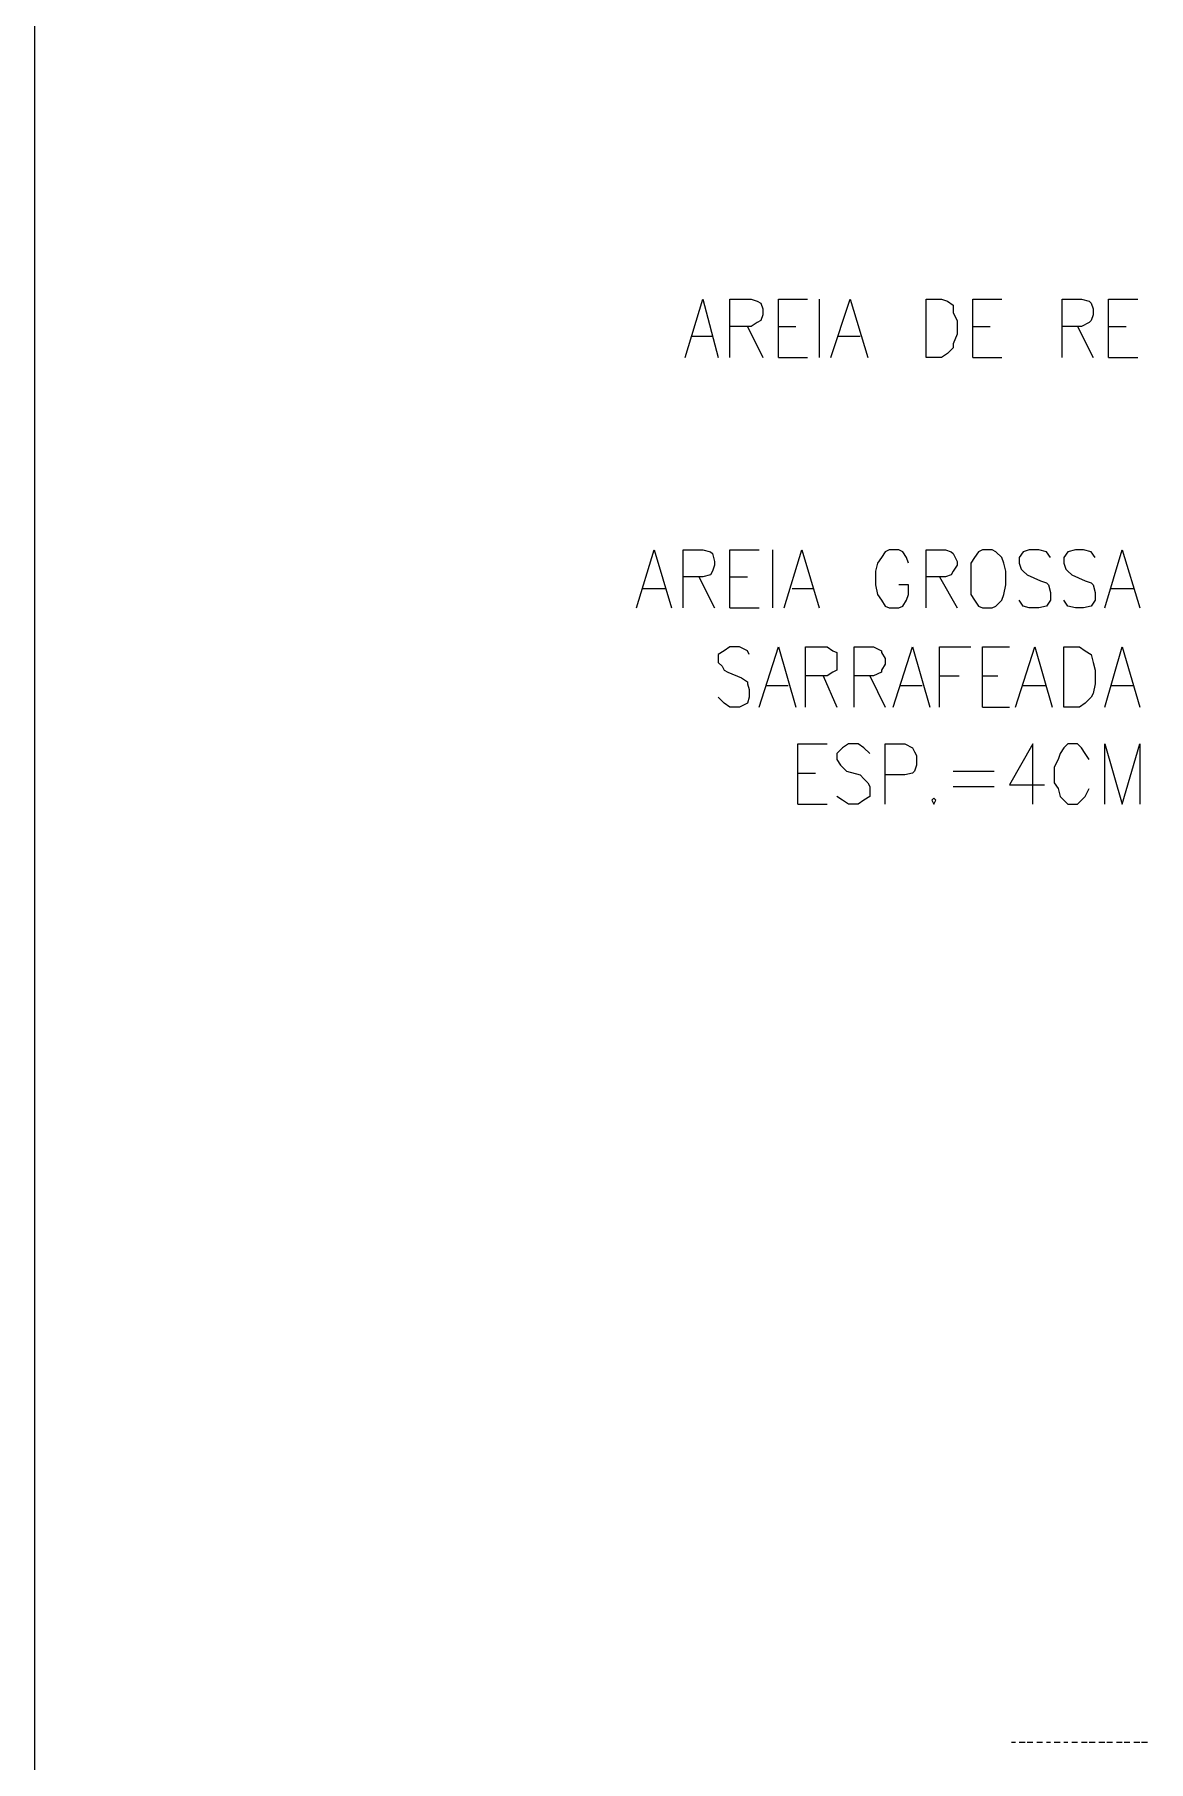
# Model space of a CAD drawing. Header units: millimetres. Extents: x 2928 to 3112, y 1220 to 1280.
# Drawn here: x 3100.646 to 3102.543, y 1250.538 to 1253.48 of the extents above; entities that cross this region are included whole.
import ezdxf

# ---------------------------------------------------------------- set-up
doc = ezdxf.new("R2010")
doc.units = ezdxf.units.MM

msp = doc.modelspace()

# ---------------------------------------------------------------- linework, layer by layer
at = {"color": 7, "linetype": 'Continuous', "lineweight": 9, "true_color": 0x000007}
for points in [[(3109.45167, 1247.58732), (3109.8387, 1247.58732), (3109.8387, 1257.283), (3100.64584, 1257.283), (3100.64584, 1247.58732), (3107.04015, 1247.58732)], [(3101.75401, 1252.92971), (3101.78378, 1253.02895), (3101.81024, 1252.92971)], [(3101.83009, 1252.92971), (3101.83009, 1253.02895), (3101.86648, 1253.02895), (3101.8764, 1253.02564), (3101.88302, 1253.02233), (3101.88633, 1253.01241), (3101.88633, 1253.00248), (3101.88302, 1252.99256), (3101.8764, 1252.98925), (3101.86648, 1252.98263), (3101.83009, 1252.98263)], [(3101.91279, 1252.92971), (3101.91279, 1253.02895), (3101.96241, 1253.02895)], [(3101.98226, 1253.02895), (3101.98226, 1252.92971), (3101.98226, 1252.92971)], [(3102.00211, 1252.92971), (3102.03519, 1253.02895), (3102.06496, 1252.92971)], [(3102.24359, 1252.92971), (3102.24359, 1253.02895), (3102.29321, 1253.02895)], [(3102.39576, 1252.92971), (3102.39576, 1253.02895), (3102.42884, 1253.02895), (3102.44207, 1253.02564), (3102.44538, 1253.02233), (3102.44868, 1253.01241), (3102.44868, 1253.00248), (3102.44538, 1252.99256), (3102.44207, 1252.98925), (3102.42884, 1252.98263), (3102.39576, 1252.98263)], [(3102.47515, 1252.92971), (3102.47515, 1253.02895), (3102.52477, 1253.02895)], [(3101.85986, 1252.98263), (3101.88633, 1252.92971), (3101.88633, 1252.92971)], [(3101.91279, 1252.98263), (3101.94256, 1252.98263), (3101.94256, 1252.98263)], [(3102.24359, 1252.98263), (3102.27336, 1252.98263), (3102.27336, 1252.98263)], [(3102.42222, 1252.98263), (3102.44868, 1252.92971), (3102.44868, 1252.92971)], [(3102.47515, 1252.98263), (3102.50492, 1252.98263), (3102.50492, 1252.98263)], [(3101.76393, 1252.96609), (3101.80032, 1252.96609), (3101.80032, 1252.96609)], [(3102.01534, 1252.96609), (3102.05173, 1252.96609), (3102.05173, 1252.96609)], [(3101.91279, 1252.92971), (3101.96241, 1252.92971), (3101.96241, 1252.92971)], [(3102.24359, 1252.92971), (3102.29321, 1252.92971), (3102.29321, 1252.92971)], [(3102.47515, 1252.92971), (3102.52477, 1252.92971), (3102.52477, 1252.92971)], [(3101.67131, 1252.50298), (3101.70108, 1252.60222), (3101.73085, 1252.50298)], [(3101.7507, 1252.50298), (3101.7507, 1252.60222), (3101.78378, 1252.60222), (3101.79701, 1252.59891), (3101.80032, 1252.5956), (3101.80363, 1252.58237), (3101.80363, 1252.57575), (3101.80032, 1252.56583), (3101.79701, 1252.55921), (3101.78378, 1252.5559), (3101.7507, 1252.5559)], [(3101.83009, 1252.50298), (3101.83009, 1252.60222), (3101.87971, 1252.60222)], [(3101.90287, 1252.60222), (3101.90287, 1252.50298), (3101.90287, 1252.50298)], [(3101.92271, 1252.50298), (3101.95249, 1252.60222), (3101.98226, 1252.50298)], [(3102.13443, 1252.57906), (3102.13112, 1252.58898), (3102.1245, 1252.59891), (3102.11789, 1252.60222), (3102.10135, 1252.60222), (3102.09473, 1252.59891), (3102.08811, 1252.58898), (3102.0815, 1252.57906), (3102.07819, 1252.56583), (3102.07819, 1252.54267), (3102.0815, 1252.52613), (3102.08811, 1252.51621), (3102.09473, 1252.50629), (3102.10135, 1252.50298), (3102.11789, 1252.50298), (3102.1245, 1252.50629), (3102.13112, 1252.51621), (3102.13443, 1252.52613), (3102.13443, 1252.54267), (3102.11789, 1252.54267)], [(3102.1642, 1252.50298), (3102.1642, 1252.60222), (3102.19728, 1252.60222), (3102.2072, 1252.59891), (3102.21051, 1252.5956), (3102.21712, 1252.58237), (3102.21712, 1252.57575), (3102.21051, 1252.56583), (3102.2072, 1252.55921), (3102.19728, 1252.5559), (3102.1642, 1252.5559)], [(3102.37591, 1252.58898), (3102.36929, 1252.59891), (3102.35606, 1252.60222), (3102.33952, 1252.60222), (3102.3296, 1252.59891), (3102.32298, 1252.58898), (3102.32298, 1252.57906), (3102.32629, 1252.56914), (3102.3296, 1252.56583), (3102.33621, 1252.55921), (3102.35937, 1252.54929), (3102.36929, 1252.54598), (3102.3726, 1252.54267), (3102.37591, 1252.52944), (3102.37591, 1252.51621), (3102.36929, 1252.50629), (3102.35606, 1252.50298), (3102.33952, 1252.50298), (3102.3296, 1252.50629), (3102.32298, 1252.51621)], [(3102.45199, 1252.58898), (3102.44538, 1252.59891), (3102.43214, 1252.60222), (3102.41891, 1252.60222), (3102.40568, 1252.59891), (3102.39906, 1252.58898), (3102.39906, 1252.57906), (3102.40237, 1252.56914), (3102.40568, 1252.56583), (3102.4123, 1252.55921), (3102.43545, 1252.54929), (3102.44538, 1252.54598), (3102.44868, 1252.54267), (3102.45199, 1252.52944), (3102.45199, 1252.51621), (3102.44538, 1252.50629), (3102.43214, 1252.50298), (3102.41891, 1252.50298), (3102.40568, 1252.50629), (3102.39906, 1252.51621)], [(3102.46853, 1252.50298), (3102.4983, 1252.60222), (3102.52807, 1252.50298)], [(3101.77716, 1252.5559), (3101.80363, 1252.50298), (3101.80363, 1252.50298)], [(3101.83009, 1252.5559), (3101.85986, 1252.5559), (3101.85986, 1252.5559)], [(3102.18735, 1252.5559), (3102.21712, 1252.50298), (3102.21712, 1252.50298)], [(3101.68123, 1252.53606), (3101.72093, 1252.53606), (3101.72093, 1252.53606)], [(3101.93595, 1252.53606), (3101.97233, 1252.53606), (3101.97233, 1252.53606)], [(3102.47845, 1252.53606), (3102.51815, 1252.53606), (3102.51815, 1252.53606)], [(3101.83009, 1252.50298), (3101.87971, 1252.50298), (3101.87971, 1252.50298)], [(3101.86317, 1252.42359), (3101.85986, 1252.4302), (3101.84663, 1252.43682), (3101.83009, 1252.43682), (3101.82017, 1252.4302), (3101.81024, 1252.42359), (3101.81024, 1252.41035), (3101.81686, 1252.40374), (3101.82017, 1252.39712), (3101.82678, 1252.39381), (3101.84994, 1252.38389), (3101.85986, 1252.37727), (3101.85986, 1252.37397), (3101.86317, 1252.36404), (3101.86317, 1252.35081), (3101.85986, 1252.34089), (3101.84663, 1252.33427), (3101.83009, 1252.33427), (3101.82017, 1252.34089), (3101.81024, 1252.35081)], [(3101.87971, 1252.33427), (3101.91279, 1252.43682), (3101.94256, 1252.33427)], [(3101.9591, 1252.33427), (3101.9591, 1252.43682), (3101.99549, 1252.43682), (3102.00541, 1252.4302), (3102.01203, 1252.42689), (3102.01203, 1252.41697), (3102.01203, 1252.40705), (3102.01203, 1252.39712), (3102.00541, 1252.39381), (3101.99549, 1252.3872), (3101.9591, 1252.3872)], [(3102.0418, 1252.33427), (3102.0418, 1252.43682), (3102.07488, 1252.43682), (3102.08811, 1252.4302), (3102.08811, 1252.42689), (3102.09473, 1252.41697), (3102.09473, 1252.40705), (3102.08811, 1252.39712), (3102.08811, 1252.39381), (3102.07488, 1252.3872), (3102.0418, 1252.3872)], [(3102.10796, 1252.33427), (3102.14104, 1252.43682), (3102.17081, 1252.33427)], [(3102.18735, 1252.33427), (3102.18735, 1252.43682), (3102.24028, 1252.43682)], [(3102.26013, 1252.33427), (3102.26013, 1252.43682), (3102.30644, 1252.43682)], [(3102.31636, 1252.33427), (3102.34944, 1252.43682), (3102.37922, 1252.33427)], [(3102.46853, 1252.33427), (3102.4983, 1252.43682), (3102.52807, 1252.33427)], [(3101.89294, 1252.37066), (3101.92933, 1252.37066), (3101.92933, 1252.37066)], [(3101.98887, 1252.3872), (3102.01203, 1252.33427), (3102.01203, 1252.33427)], [(3102.06827, 1252.3872), (3102.09473, 1252.33427), (3102.09473, 1252.33427)], [(3102.12119, 1252.37066), (3102.15758, 1252.37066), (3102.15758, 1252.37066)], [(3102.18735, 1252.3872), (3102.22043, 1252.3872), (3102.22043, 1252.3872)], [(3102.26013, 1252.3872), (3102.28659, 1252.3872), (3102.28659, 1252.3872)], [(3102.3296, 1252.37066), (3102.36929, 1252.37066), (3102.36929, 1252.37066)], [(3102.47845, 1252.37066), (3102.51815, 1252.37066), (3102.51815, 1252.37066)], [(3102.26013, 1252.33427), (3102.30644, 1252.33427), (3102.30644, 1252.33427)], [(3101.94587, 1252.16887), (3101.94587, 1252.27142), (3101.99549, 1252.27142)], [(3102.06827, 1252.25488), (3102.05834, 1252.2648), (3102.04842, 1252.27142), (3102.03188, 1252.27142), (3102.02195, 1252.2648), (3102.01203, 1252.25488), (3102.01203, 1252.24496), (3102.01865, 1252.23503), (3102.02195, 1252.23172), (3102.02857, 1252.22511), (3102.05173, 1252.21849), (3102.05834, 1252.21188), (3102.06496, 1252.20526), (3102.06827, 1252.19864), (3102.06827, 1252.1821), (3102.05834, 1252.17549), (3102.04842, 1252.16887), (3102.03188, 1252.16887), (3102.02195, 1252.17549), (3102.01203, 1252.1821)], [(3102.09473, 1252.16887), (3102.09473, 1252.27142), (3102.12781, 1252.27142), (3102.14104, 1252.2648), (3102.14435, 1252.25819), (3102.14766, 1252.25157), (3102.14766, 1252.23503), (3102.14435, 1252.22511), (3102.14104, 1252.2218), (3102.12781, 1252.21849), (3102.09473, 1252.21849)], [(3102.34614, 1252.16887), (3102.34614, 1252.27142), (3102.30644, 1252.20195), (3102.36598, 1252.20195)], [(3102.44207, 1252.24496), (3102.43545, 1252.25488), (3102.42884, 1252.2648), (3102.42222, 1252.27142), (3102.40568, 1252.27142), (3102.39906, 1252.2648), (3102.39245, 1252.25488), (3102.38914, 1252.24496), (3102.38252, 1252.23172), (3102.38252, 1252.20526), (3102.38914, 1252.19534), (3102.39245, 1252.1821), (3102.39906, 1252.17549), (3102.40568, 1252.16887), (3102.42222, 1252.16887), (3102.42884, 1252.17549), (3102.43545, 1252.1821), (3102.44207, 1252.19534)], [(3102.46853, 1252.16887), (3102.46853, 1252.27142), (3102.4983, 1252.16887), (3102.52807, 1252.27142), (3102.52807, 1252.16887)], [(3101.94587, 1252.2218), (3101.97564, 1252.2218), (3101.97564, 1252.2218)], [(3102.21051, 1252.22511), (3102.27998, 1252.22511), (3102.27998, 1252.22511)], [(3102.21051, 1252.19864), (3102.27998, 1252.19864), (3102.27998, 1252.19864)], [(3101.94587, 1252.16887), (3101.99549, 1252.16887), (3101.99549, 1252.16887)]]:
    msp.add_lwpolyline(points, dxfattribs=at)
for points in [[(3102.1642, 1252.92971), (3102.1642, 1253.02895), (3102.19066, 1253.02895), (3102.20058, 1253.02564), (3102.21051, 1253.01902), (3102.21051, 1253.00579), (3102.21712, 1252.99256), (3102.21712, 1252.9694), (3102.21051, 1252.95286), (3102.21051, 1252.94625), (3102.20058, 1252.93632), (3102.19066, 1252.92971)], [(3102.26013, 1252.60222), (3102.25351, 1252.59891), (3102.2469, 1252.58898), (3102.24028, 1252.57906), (3102.24028, 1252.56583), (3102.24028, 1252.54267), (3102.24028, 1252.52613), (3102.2469, 1252.51621), (3102.25351, 1252.50629), (3102.26013, 1252.50298), (3102.27667, 1252.50298), (3102.28328, 1252.50629), (3102.29321, 1252.51621), (3102.29652, 1252.52613), (3102.29982, 1252.54267), (3102.29982, 1252.56583), (3102.29652, 1252.57906), (3102.29321, 1252.58898), (3102.28328, 1252.59891), (3102.27667, 1252.60222)], [(3102.39906, 1252.33427), (3102.39906, 1252.43682), (3102.42553, 1252.43682), (3102.43545, 1252.4302), (3102.44538, 1252.42359), (3102.44868, 1252.41035), (3102.45199, 1252.39712), (3102.45199, 1252.37397), (3102.44868, 1252.35743), (3102.44538, 1252.35081), (3102.43545, 1252.34089), (3102.42553, 1252.33427)], [(3102.17743, 1252.1788), (3102.17412, 1252.17549), (3102.17743, 1252.16887), (3102.18074, 1252.17549)]]:
    msp.add_lwpolyline(points, close=True, dxfattribs=at)
at = {"color": 252, "linetype": 'Continuous', "lineweight": 5, "true_color": 0x989898}
for points in [[(3102.30975, 1250.57112), (3102.31636, 1250.57112), (3102.31636, 1250.57112)], [(3102.32298, 1250.57112), (3102.3329, 1250.57112), (3102.3329, 1250.57112)], [(3102.33621, 1250.57112), (3102.34614, 1250.57112), (3102.34614, 1250.57112)], [(3102.35275, 1250.57112), (3102.36268, 1250.57112), (3102.36268, 1250.57112)], [(3102.36929, 1250.57112), (3102.37591, 1250.57112), (3102.37591, 1250.57112)], [(3102.38252, 1250.57112), (3102.39245, 1250.57112), (3102.39245, 1250.57112)], [(3102.39906, 1250.57112), (3102.40568, 1250.57112), (3102.40568, 1250.57112)], [(3102.4123, 1250.57112), (3102.42222, 1250.57112), (3102.42222, 1250.57112)], [(3102.42884, 1250.57112), (3102.43876, 1250.57112), (3102.43876, 1250.57112)], [(3102.44207, 1250.57112), (3102.45199, 1250.57112), (3102.45199, 1250.57112)], [(3102.45861, 1250.57112), (3102.46853, 1250.57112), (3102.46853, 1250.57112)], [(3102.47184, 1250.57112), (3102.48176, 1250.57112), (3102.48176, 1250.57112)], [(3102.48838, 1250.57112), (3102.4983, 1250.57112), (3102.4983, 1250.57112)], [(3102.50161, 1250.57112), (3102.51153, 1250.57112), (3102.51153, 1250.57112)], [(3102.51815, 1250.57112), (3102.52807, 1250.57112), (3102.52807, 1250.57112)], [(3102.53138, 1250.57112), (3102.54131, 1250.57112), (3102.54131, 1250.57112)]]:
    msp.add_lwpolyline(points, dxfattribs=at)

doc.saveas('drawing.dxf')
